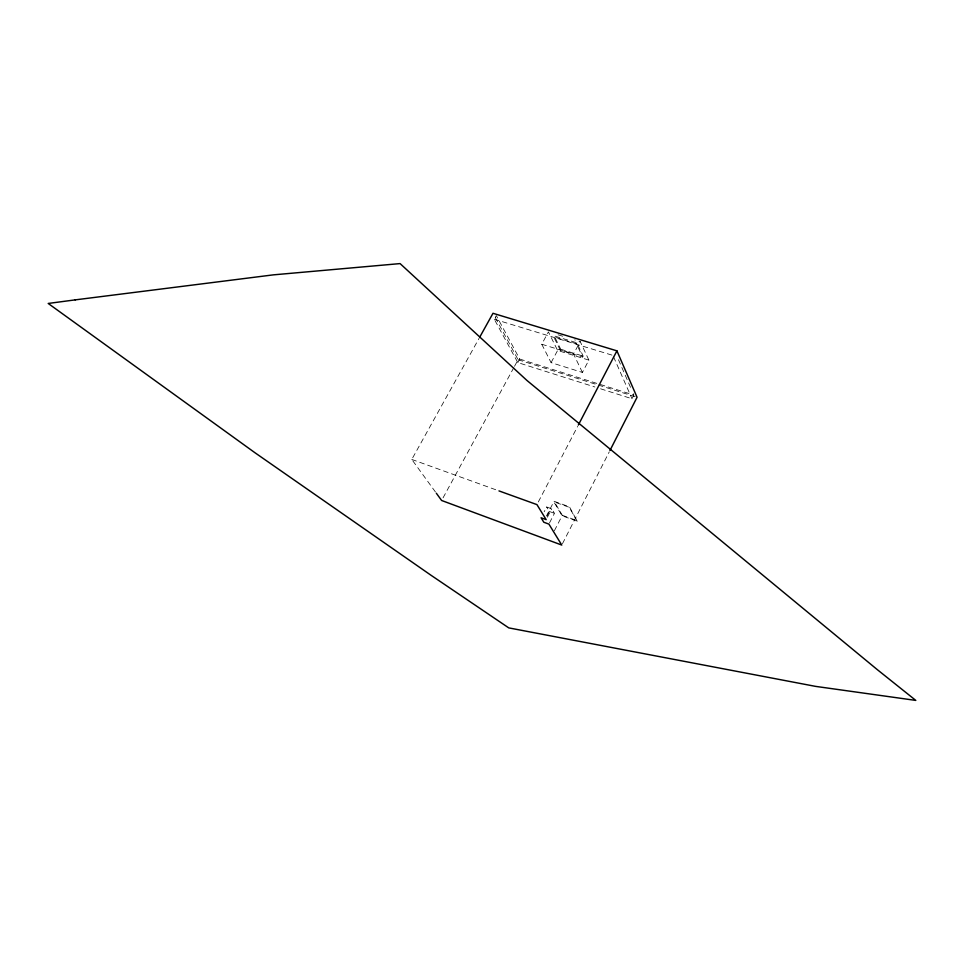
<?xml version="1.0" encoding="UTF-8"?>
<svg xmlns="http://www.w3.org/2000/svg" width="964" height="964" viewBox="0 0 964 964"><rect width="100%" height="100%" fill="white"/><g stroke="black" fill="none" stroke-linecap="round" stroke-linejoin="round"><path stroke-width="0.72" stroke-dasharray="4.82 3.62" d="M562.446 543.744L609.248 451.875M577.231 521.271L569.194 507.293L553.782 501.786L562.06 515.776L577.231 521.271L569.447 506.787L554.047 501.28L546.6 515.692M600.596 388.805L631.998 398.747L633.878 395.059L632.095 390.986M554.384 530.742L562.313 515.282L554.047 501.28M549.516 522.898L554.457 513.33L551.745 508.811L546.66 506.98L544.166 511.776M546.913 516.27L549.384 511.486L546.66 506.98M547.407 517.234L551.745 508.811M538.322 501.955L577.629 426.401M588.884 360.114L557.602 350.462L548.408 331.881L541.744 344.232L551.095 362.633L582.401 372.441L588.884 360.114L580.195 341.521L574.664 339.846M582.702 357.054L583.184 356.138L576.906 342.823L554.204 335.918L553.71 336.834L560.253 350.125L582.702 357.054L576.424 343.75L553.71 336.834M582.401 372.441L573.556 354.041L580.195 341.521M576.424 343.75L576.906 342.823M551.095 362.633L557.602 350.462M560.253 350.125L560.735 349.221L554.204 335.918M443.054 497.846L513.812 367.609M514.523 366.296L518.09 359.717L494.387 315.879M517.813 362.584L519.716 359.066L496.303 315.589L494.291 319.229L517.813 362.584L594.884 386.998M435.475 492.026L411.785 459.43L479.096 338.304M558.084 334.809L563.615 336.496M494.291 319.229L612.935 355.403M560.735 349.221L583.184 356.138M541.744 344.232L573.556 354.041M519.716 359.066L633.878 395.059M518.09 359.717L596.933 384.612M598.367 385.058L635.625 396.831M411.785 459.43L497.569 490.399M562.313 515.282L577.496 520.765M549.384 511.486L554.457 513.33M613.526 356.752L631.998 398.747M618.478 359.729L631.504 389.625"/><path stroke-width="1.45" d="M609.935 450.537L637.059 397.276L616.924 350.848L492.99 313.288L479.819 336.99M578.316 425.076L616.924 350.848M498.966 490.905L536.936 504.606L546.166 519.632L541.069 517.776L543.829 522.247L548.902 524.103L561.771 545.07L441.62 500.485L436.355 493.243M75.204 299.876L48.2 303.455L254.87 452.67L430.932 575.207L508.763 627.889L815.58 686.38L915.8 700.406L877.276 669.619L526.995 380.503L400.084 263.594L273.354 274.861L75.204 299.876"/></g></svg>
